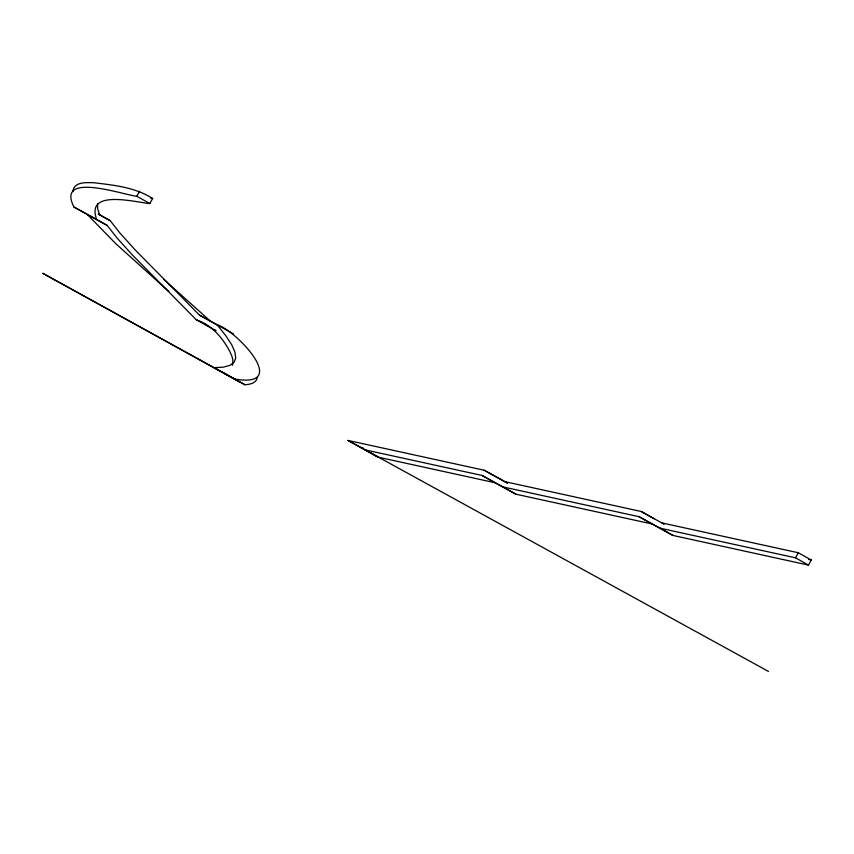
<?xml version="1.0" encoding="UTF-8"?>
<svg xmlns="http://www.w3.org/2000/svg" width="854" height="854" viewBox="0 0 854 854"><rect width="100%" height="100%" fill="white"/><g stroke="black" fill="none" stroke-linecap="round" stroke-linejoin="round"><path stroke-width="1.28" d="M73.006 191.52L73.017 190.816M257.278 377.287C256.755 383.179 249.71 384.524 244.906 384.727L214.044 367.647L223.268 367.177L230.036 365.341L234.209 362.085L235.704 358.05L234.946 352.061L231.658 344.685L226.022 335.996L217.172 324.83L199.462 315.115L135.455 250.222L120.104 233.249L110.219 220.684L98.199 213.97M97.58 203.658L97.612 208.664L99.619 214.749M73.081 190.132C75.184 181.635 86.446 182.607 93.246 182.692C113.571 185.083 135.103 187.239 152.642 198.491L149.845 203.562C135.594 202.398 85.24 188.563 96.705 219.553L107.188 225.424L116.987 237.935L132.263 254.876L196.281 319.77L214.941 330.156M232.395 365.331C234.231 359.545 230.996 353.695 228.296 348.752C220.93 335.782 210.789 324.766 196.281 319.77M107.188 225.424L73.924 207.02C55.713 170.853 124.214 195.182 136.821 196.271L139.618 191.2M639.016 516.691L659.875 528.146L795.48 557.811L798.276 552.741L811.3 560.032L808.503 565.102L672.899 535.426L639.016 516.691L502.825 486.887L481.966 475.432L365.17 449.877L378.194 457.168L495 482.723L515.848 494.178L652.05 523.972M221.826 372.024L222.627 371.864M224.474 373.379L239.398 381.866L42.7 273.269L234.893 379.101C291.822 388.495 234.893 329.27 217.172 324.83M150.752 198.16L152.642 198.491M378.194 457.168L347.973 440.429L484.175 470.234L507.201 482.905M360.996 447.72L363.59 448.286M505.024 481.688L641.226 511.493L663.515 523.865M798.276 552.741L662.074 522.947L664.252 524.153M808.706 559.466L811.3 560.032M99.139 214.61L110.219 220.684M507.628 483.247L484.175 470.234M233.484 333.914L199.462 315.115M347.973 440.429L768.461 671.425M73.924 207.02L96.705 219.553M214.066 329.537L216.083 330.658M795.48 557.811L808.503 565.102M136.821 196.271L149.845 203.562M641.226 511.493L654.249 518.773M659.875 528.146L672.899 535.426M502.825 486.887L515.848 494.178M481.966 475.432L495 482.723M234.893 379.101L244.906 384.727M163.68 279.322L210.714 321.424M166.669 289.506L115.963 243.849L87.396 214.567M167.373 290.125L168.793 291.385M205.504 324.264L207.383 326.004"/></g></svg>
